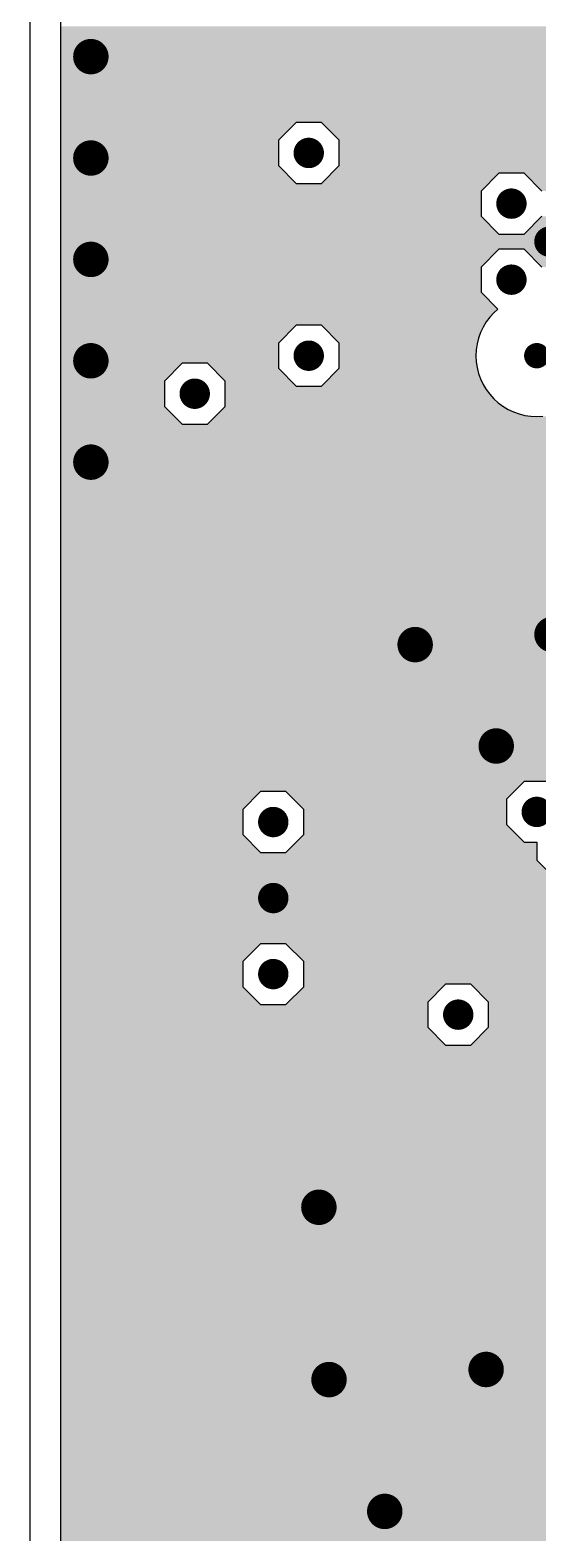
# Model space of a CAD drawing. Extents: x 295 to 953, y 10 to 290.
# Drawn here: x 552.5 to 572.5, y 111.6 to 170.8 of the extents above; entities that cross this region are included whole.
import ezdxf

# ---------------------------------------------------------------- set-up
doc = ezdxf.new("R2010")
doc.units = 0
doc.header["$LTSCALE"] = 5
doc.header["$MEASUREMENT"] = 0
doc.layers.get('0').update_dxf_attribs({"linetype": 'CONTINUOUS', "lineweight": 25})
doc.layers.add('17_GND_GBR', color=3, linetype='CONTINUOUS')

msp = doc.modelspace()

# ---------------------------------------------------------------- linework, layer by layer
for points, const_width in [([(554.528, 169.8, 1), (555.228, 169.8, 1)], 0.7), ([(554.528, 165.8, 1), (555.228, 165.8, 1)], 0.7), ([(563.178, 166, 1), (563.778, 166, 1)], 0.6), ([(571.178, 164, 1), (571.778, 164, 1)], 0.6), ([(572.678, 162.5, 1), (573.278, 162.5, 1)], 0.6), ([(554.528, 161.8, 1), (555.228, 161.8, 1)], 0.7), ([(571.178, 161, 1), (571.778, 161, 1)], 0.6), ([(554.528, 157.8, 1), (555.228, 157.8, 1)], 0.7), ([(563.178, 158, 1), (563.778, 158, 1)], 0.6), ([(572.228, 158, 1), (572.728, 158, 1)], 0.5), ([(558.678, 156.5, 1), (559.278, 156.5, 1)], 0.6), ([(554.528, 153.8, 1), (555.228, 153.8, 1)], 0.7), ([(572.728, 147, 1), (573.428, 147, 1)], 0.7), ([(567.328, 146.6, 1), (568.028, 146.6, 1)], 0.7), ([(570.528, 142.6, 1), (571.228, 142.6, 1)], 0.7), ([(572.178, 140, 1), (572.778, 140, 1)], 0.6), ([(561.778, 139.6, 1), (562.378, 139.6, 1)], 0.6), ([(561.778, 136.6, 1), (562.378, 136.6, 1)], 0.6), ([(561.778, 133.6, 1), (562.378, 133.6, 1)], 0.6), ([(569.078, 132, 1), (569.678, 132, 1)], 0.6), ([(563.528, 124.4, 1), (564.228, 124.4, 1)], 0.7), ([(570.128, 118, 1), (570.828, 118, 1)], 0.7), ([(563.928, 117.6, 1), (564.628, 117.6, 1)], 0.7), ([(566.128, 112.4, 1), (566.828, 112.4, 1)], 0.7)]:
    msp.add_lwpolyline(points, format="xyb", close=True, dxfattribs=dict(const_width=const_width))
at = {"layer": '17_GND_GBR', "color": 7}
for p, q in [((552.478, 85), (552.478, 255)), ((553.678, 239.8), (553.678, 102.7)), ((562.98, 167.2), (562.278, 166.498)), ((563.976, 167.2), (562.98, 167.2)), ((564.678, 166.498), (563.976, 167.2)), ((562.278, 166.498), (562.278, 165.502)), ((564.678, 165.502), (564.678, 166.498)), ((562.278, 165.502), (562.98, 164.8)), ((563.976, 164.8), (564.678, 165.502)), ((570.98, 165.2), (570.278, 164.498)), ((571.976, 165.2), (570.98, 165.2)), ((572.678, 164.498), (571.976, 165.2)), ((562.98, 164.8), (563.976, 164.8)), ((570.278, 164.498), (570.278, 163.502)), ((570.278, 163.502), (570.98, 162.8)), ((571.976, 162.8), (572.678, 163.502)), ((570.98, 162.8), (571.976, 162.8)), ((570.98, 162.2), (570.278, 161.498)), ((571.976, 162.2), (570.98, 162.2)), ((572.678, 161.498), (571.976, 162.2)), ((570.278, 161.498), (570.278, 160.502)), ((570.278, 160.502), (570.94, 159.842)), ((570.622, 159.524), (570.482, 159.334)), ((570.78, 159.698), (570.622, 159.524)), ((570.94, 159.842), (570.78, 159.698)), ((562.98, 159.2), (562.278, 158.498)), ((563.976, 159.2), (562.98, 159.2)), ((564.678, 158.498), (563.976, 159.2)), ((570.36, 159.132), (570.26, 158.918)), ((570.482, 159.334), (570.36, 159.132)), ((562.278, 158.498), (562.278, 157.502)), ((564.678, 157.502), (564.678, 158.498)), ((570.124, 158.468), (570.088, 158.236)), ((570.18, 158.698), (570.124, 158.468)), ((570.26, 158.918), (570.18, 158.698)), ((570.088, 158.236), (570.078, 158)), ((570.078, 158), (570.088, 157.764)), ((570.088, 157.764), (570.124, 157.532)), ((558.48, 157.7), (557.778, 156.998)), ((559.476, 157.7), (558.48, 157.7)), ((560.178, 156.998), (559.476, 157.7)), ((562.278, 157.502), (562.98, 156.8)), ((563.976, 156.8), (564.678, 157.502)), ((570.124, 157.532), (570.18, 157.304)), ((570.18, 157.304), (570.26, 157.082)), ((557.778, 156.998), (557.778, 156.002)), ((560.178, 156.002), (560.178, 156.998)), ((562.98, 156.8), (563.976, 156.8)), ((570.26, 157.082), (570.36, 156.868)), ((570.36, 156.868), (570.482, 156.666)), ((570.482, 156.666), (570.622, 156.478)), ((557.778, 156.002), (558.48, 155.3)), ((559.476, 155.3), (560.178, 156.002)), ((570.622, 156.478), (570.78, 156.302)), ((570.78, 156.302), (570.956, 156.144)), ((570.956, 156.144), (571.144, 156.004)), ((571.144, 156.004), (571.346, 155.882)), ((571.346, 155.882), (571.56, 155.782)), ((571.56, 155.782), (571.782, 155.702)), ((571.782, 155.702), (572.01, 155.646)), ((572.01, 155.646), (572.242, 155.61)), ((572.242, 155.61), (572.478, 155.6)), ((572.478, 155.6), (572.714, 155.61)), ((558.48, 155.3), (559.476, 155.3)), ((571.98, 141.2), (571.278, 140.498)), ((572.976, 141.2), (571.98, 141.2)), ((561.58, 140.8), (560.878, 140.098)), ((562.576, 140.8), (561.58, 140.8)), ((563.278, 140.098), (562.576, 140.8)), ((560.878, 140.098), (560.878, 139.102)), ((563.278, 139.102), (563.278, 140.098)), ((571.278, 140.498), (571.278, 139.502)), ((571.278, 139.502), (571.98, 138.8)), ((560.878, 139.102), (561.58, 138.4)), ((562.576, 138.4), (563.278, 139.102)), ((571.98, 138.8), (572.478, 138.8)), ((572.478, 138.8), (572.478, 138.102)), ((561.58, 138.4), (562.576, 138.4)), ((572.478, 138.102), (573.18, 137.4)), ((561.58, 134.8), (560.878, 134.098)), ((562.576, 134.8), (561.58, 134.8)), ((563.278, 134.098), (562.576, 134.8)), ((560.878, 134.098), (560.878, 133.102)), ((563.278, 133.102), (563.278, 134.098)), ((560.878, 133.102), (561.58, 132.4)), ((562.576, 132.4), (563.278, 133.102)), ((568.88, 133.2), (568.178, 132.498)), ((569.876, 133.2), (568.88, 133.2)), ((570.578, 132.498), (569.876, 133.2)), ((561.58, 132.4), (562.576, 132.4)), ((568.178, 132.498), (568.178, 131.502)), ((570.578, 131.502), (570.578, 132.498)), ((568.178, 131.502), (568.88, 130.8)), ((569.876, 130.8), (570.578, 131.502)), ((568.88, 130.8), (569.876, 130.8))]:
    msp.add_line(p, q, dxfattribs=at)
for points in [[(553.678, 170.002), (553.678, 170.998), (622.778, 170.002), (622.778, 170.998)], [(553.678, 169.6), (553.678, 170.002), (623.18, 169.6), (622.778, 170.002)], [(553.678, 168.898), (553.678, 169.6), (614.678, 168.898), (615.38, 169.6)], [(553.678, 169.6), (553.678, 169.6), (615.38, 169.6), (616.376, 169.6)], [(553.678, 167.902), (553.678, 168.898), (614.678, 167.902), (614.678, 168.898)], [(553.678, 167.606), (553.678, 167.902), (614.976, 167.606), (614.678, 167.902)], [(553.678, 167.2), (553.678, 167.606), (615.38, 167.2), (614.976, 167.606)], [(553.678, 166.498), (553.678, 167.2), (562.278, 166.498), (562.98, 167.2)], [(553.678, 167.2), (553.678, 167.2), (562.98, 167.2), (563.976, 167.2)], [(564.674, 166.502), (563.976, 167.2), (621.278, 166.502), (621.278, 167.2)], [(553.678, 165.502), (553.678, 166.498), (562.278, 165.502), (562.278, 166.498)], [(564.678, 166.498), (564.674, 166.502), (621.282, 166.498), (621.278, 166.502)], [(564.678, 165.8), (564.678, 166.498), (621.98, 165.8), (621.282, 166.498)], [(553.678, 164.8), (553.678, 165.502), (562.98, 164.8), (562.278, 165.502)], [(564.376, 165.2), (564.678, 165.502), (624.178, 165.2), (624.178, 165.502)], [(564.678, 165.502), (564.678, 165.8), (624.178, 165.502), (624.178, 165.8)], [(563.976, 164.8), (564.376, 165.2), (570.58, 164.8), (570.98, 165.2)], [(564.376, 165.2), (564.376, 165.2), (570.98, 165.2), (571.976, 165.2)], [(572.174, 165.002), (571.976, 165.2), (624.178, 165.002), (624.178, 165.2)], [(572.678, 164.498), (572.174, 165.002), (624.682, 164.498), (624.178, 165.002)], [(553.678, 164.498), (553.678, 164.8), (570.278, 164.498), (570.58, 164.8)], [(553.678, 164.8), (553.678, 164.8), (563.976, 164.8), (562.98, 164.8)], [(553.678, 163.502), (553.678, 164.498), (570.278, 163.502), (570.278, 164.498)], [(553.678, 162.8), (553.678, 163.502), (570.98, 162.8), (570.278, 163.502)], [(571.976, 162.8), (572.674, 163.498), (647.278, 162.8), (647.278, 163.498)], [(553.678, 162.7), (553.678, 162.8), (647.278, 162.7), (647.278, 162.8)], [(553.678, 162.8), (553.678, 162.8), (571.976, 162.8), (570.98, 162.8)], [(553.678, 162.2), (553.678, 162.7), (646.48, 162.2), (646.98, 162.7)], [(553.678, 162.7), (553.678, 162.7), (646.98, 162.7), (647.278, 162.7)], [(553.678, 161.498), (553.678, 162.2), (570.278, 161.498), (570.98, 162.2)], [(553.678, 162.2), (553.678, 162.2), (570.98, 162.2), (571.976, 162.2)], [(572.178, 161.998), (571.976, 162.2), (646.278, 161.998), (646.48, 162.2)], [(572.678, 161.498), (572.178, 161.998), (646.278, 161.498), (646.278, 161.998)], [(553.678, 160.502), (553.678, 161.498), (570.278, 160.502), (570.278, 161.498)], [(553.678, 159.842), (553.678, 160.502), (570.94, 159.842), (570.278, 160.502)], [(553.678, 159.698), (553.678, 159.842), (570.78, 159.698), (570.94, 159.842)], [(553.678, 159.524), (553.678, 159.698), (570.622, 159.524), (570.78, 159.698)], [(553.678, 159.334), (553.678, 159.524), (570.482, 159.334), (570.622, 159.524)], [(553.678, 159.2), (553.678, 159.334), (570.401, 159.2), (570.482, 159.334)], [(553.678, 158.498), (553.678, 159.2), (562.278, 158.498), (562.98, 159.2)], [(553.678, 159.2), (553.678, 159.2), (562.98, 159.2), (563.976, 159.2)], [(564.044, 159.132), (563.976, 159.2), (570.36, 159.132), (570.401, 159.2)], [(564.258, 158.918), (564.044, 159.132), (570.26, 158.918), (570.36, 159.132)], [(553.678, 157.7), (553.678, 158.498), (562.278, 157.7), (562.278, 158.498)], [(564.478, 158.698), (564.258, 158.918), (570.18, 158.698), (570.26, 158.918)], [(564.678, 158.498), (564.478, 158.698), (570.131, 158.498), (570.18, 158.698)], [(564.678, 158.468), (564.678, 158.498), (570.124, 158.468), (570.131, 158.498)], [(564.678, 158.236), (564.678, 158.468), (570.088, 158.236), (570.124, 158.468)], [(564.678, 158), (564.678, 158.236), (570.078, 158), (570.088, 158.236)], [(564.678, 157.764), (564.678, 158), (570.088, 157.764), (570.078, 158)], [(564.678, 157.532), (564.678, 157.764), (570.124, 157.532), (570.088, 157.764)], [(553.678, 156.998), (553.678, 157.7), (557.778, 156.998), (558.48, 157.7)], [(553.678, 157.7), (553.678, 157.7), (558.48, 157.7), (559.476, 157.7)], [(559.674, 157.502), (559.476, 157.7), (562.278, 157.502), (562.278, 157.7)], [(559.97, 157.206), (559.674, 157.502), (562.576, 157.206), (562.278, 157.502)], [(560.178, 156.998), (559.97, 157.206), (562.783, 156.998), (562.576, 157.206)], [(564.258, 157.082), (564.48, 157.304), (570.26, 157.082), (570.18, 157.304)], [(564.48, 157.304), (564.678, 157.502), (570.18, 157.304), (570.131, 157.502)], [(564.678, 157.502), (564.678, 157.532), (570.131, 157.502), (570.124, 157.532)], [(553.678, 156.002), (553.678, 156.998), (557.778, 156.002), (557.778, 156.998)], [(560.178, 156.8), (560.178, 156.998), (562.98, 156.8), (562.783, 156.998)], [(560.178, 156.666), (560.178, 156.8), (570.482, 156.666), (570.401, 156.8)], [(560.178, 156.478), (560.178, 156.666), (570.622, 156.478), (570.482, 156.666)], [(563.976, 156.8), (564.044, 156.868), (570.401, 156.8), (570.36, 156.868)], [(564.044, 156.868), (564.258, 157.082), (570.36, 156.868), (570.26, 157.082)], [(553.678, 155.3), (553.678, 156.002), (558.48, 155.3), (557.778, 156.002)], [(560.058, 155.882), (560.178, 156.002), (571.346, 155.882), (571.147, 156.002)], [(560.178, 156.302), (560.178, 156.478), (570.78, 156.302), (570.622, 156.478)], [(560.178, 156.144), (560.178, 156.302), (570.956, 156.144), (570.78, 156.302)], [(560.178, 156.004), (560.178, 156.144), (571.144, 156.004), (570.956, 156.144)], [(560.178, 156.002), (560.178, 156.004), (571.147, 156.002), (571.144, 156.004)], [(559.476, 155.3), (559.776, 155.6), (588.48, 155.3), (588.181, 155.6)], [(559.776, 155.6), (559.786, 155.61), (572.478, 155.6), (572.242, 155.61)], [(559.786, 155.61), (559.822, 155.646), (572.242, 155.61), (572.01, 155.646)], [(559.822, 155.646), (559.878, 155.702), (572.01, 155.646), (571.782, 155.702)], [(559.878, 155.702), (559.958, 155.782), (571.782, 155.702), (571.56, 155.782)], [(559.958, 155.782), (560.058, 155.882), (571.56, 155.782), (571.346, 155.882)], [(572.478, 155.6), (572.714, 155.61), (588.181, 155.6), (588.171, 155.61)], [(553.678, 155.2), (553.678, 155.3), (588.58, 155.2), (588.48, 155.3)], [(553.678, 154.8), (553.678, 155.2), (615.98, 154.8), (615.58, 155.2)], [(553.678, 154.002), (553.678, 154.8), (616.278, 154.002), (616.278, 154.8)], [(553.678, 154.8), (553.678, 154.8), (616.278, 154.8), (615.98, 154.8)], [(553.678, 153.406), (553.678, 154.002), (616.876, 153.406), (616.278, 154.002)], [(553.678, 153.3), (553.678, 153.406), (616.98, 153.3), (616.876, 153.406)], [(553.678, 153.002), (553.678, 153.3), (618.778, 153.002), (618.778, 153.3)], [(553.678, 152.406), (553.678, 153.002), (619.376, 152.406), (618.778, 153.002)], [(553.678, 152.3), (553.678, 152.406), (619.48, 152.3), (619.376, 152.406)], [(553.678, 152), (553.678, 152.3), (638.578, 152), (638.578, 152.3)], [(553.678, 151.298), (553.678, 152), (622.478, 151.298), (623.18, 152)], [(553.678, 152), (553.678, 152), (623.18, 152), (624.176, 152)], [(553.678, 150.302), (553.678, 151.298), (622.478, 150.302), (622.478, 151.298)], [(553.678, 149.6), (553.678, 150.302), (623.18, 149.6), (622.478, 150.302)], [(553.678, 149.2), (553.678, 149.6), (624.98, 149.2), (624.58, 149.6)], [(553.678, 149.6), (553.678, 149.6), (624.176, 149.6), (623.18, 149.6)], [(553.678, 148.6), (553.678, 149.2), (625.678, 148.6), (625.678, 149.2)], [(553.678, 149.2), (553.678, 149.2), (625.678, 149.2), (624.98, 149.2)], [(553.678, 147.898), (553.678, 148.6), (588.278, 147.898), (588.98, 148.6)], [(553.678, 148.6), (553.678, 148.6), (588.98, 148.6), (589.976, 148.6)], [(553.678, 147.2), (553.678, 147.898), (588.278, 147.2), (588.278, 147.898)], [(553.678, 147), (553.678, 147.2), (582.18, 147), (582.38, 147.2)], [(553.678, 147.2), (553.678, 147.2), (582.38, 147.2), (583.376, 147.2)], [(553.678, 146.298), (553.678, 147), (579.878, 146.298), (580.58, 147)], [(553.678, 147), (553.678, 147), (580.58, 147), (581.576, 147)], [(553.678, 145.302), (553.678, 146.298), (579.878, 145.302), (579.878, 146.298)], [(553.678, 144.6), (553.678, 145.302), (580.58, 144.6), (579.878, 145.302)], [(553.678, 144.302), (553.678, 144.6), (597.478, 144.302), (597.478, 144.6)], [(553.678, 144.6), (553.678, 144.6), (581.576, 144.6), (580.58, 144.6)], [(553.678, 143.6), (553.678, 144.302), (598.18, 143.6), (597.478, 144.302)], [(553.678, 143.2), (553.678, 143.6), (636.78, 143.2), (636.38, 143.6)], [(553.678, 142.498), (553.678, 143.2), (604.878, 142.498), (605.58, 143.2)], [(553.678, 143.2), (553.678, 143.2), (605.58, 143.2), (606.576, 143.2)], [(553.678, 141.502), (553.678, 142.498), (604.878, 141.502), (604.878, 142.498)], [(553.678, 141.4), (553.678, 141.502), (604.98, 141.4), (604.878, 141.502)], [(553.678, 141.2), (553.678, 141.4), (582.78, 141.2), (582.98, 141.4)], [(553.678, 141.4), (553.678, 141.4), (582.98, 141.4), (583.976, 141.4)], [(553.678, 140.8), (553.678, 141.2), (571.58, 140.8), (571.98, 141.2)], [(553.678, 141.2), (553.678, 141.2), (571.98, 141.2), (572.976, 141.2)], [(553.678, 140.098), (553.678, 140.8), (560.878, 140.098), (561.58, 140.8)], [(553.678, 140.8), (553.678, 140.8), (561.58, 140.8), (562.576, 140.8)], [(562.878, 140.498), (562.576, 140.8), (571.278, 140.498), (571.58, 140.8)], [(553.678, 139.102), (553.678, 140.098), (560.878, 139.102), (560.878, 140.098)], [(563.278, 140.098), (562.878, 140.498), (571.278, 140.098), (571.278, 140.498)], [(563.278, 139.502), (563.278, 140.098), (571.278, 139.502), (571.278, 140.098)], [(563.278, 139.102), (563.278, 139.502), (571.678, 139.102), (571.278, 139.502)], [(553.678, 138.4), (553.678, 139.102), (561.58, 138.4), (560.878, 139.102)], [(562.576, 138.4), (562.976, 138.8), (572.478, 138.4), (572.478, 138.8)], [(562.976, 138.8), (563.278, 139.102), (571.98, 138.8), (571.678, 139.102)], [(562.976, 138.8), (562.976, 138.8), (572.478, 138.8), (571.98, 138.8)], [(553.678, 138.102), (553.678, 138.4), (572.478, 138.102), (572.478, 138.4)], [(553.678, 138.4), (553.678, 138.4), (562.576, 138.4), (561.58, 138.4)], [(553.678, 137.4), (553.678, 138.102), (573.18, 137.4), (572.478, 138.102)], [(553.678, 136.902), (553.678, 137.4), (574.078, 136.902), (574.078, 137.4)], [(553.678, 137.4), (553.678, 137.4), (574.078, 137.4), (573.18, 137.4)], [(553.678, 136.2), (553.678, 136.902), (574.78, 136.2), (574.078, 136.902)], [(553.678, 135.4), (553.678, 136.2), (586.278, 135.4), (586.278, 136.2)], [(553.678, 134.8), (553.678, 135.4), (579.98, 134.8), (580.58, 135.4)], [(553.678, 135.4), (553.678, 135.4), (580.58, 135.4), (581.576, 135.4)], [(553.678, 134.098), (553.678, 134.8), (560.878, 134.098), (561.58, 134.8)], [(553.678, 134.8), (553.678, 134.8), (561.58, 134.8), (562.576, 134.8)], [(562.678, 134.698), (562.576, 134.8), (579.878, 134.698), (579.98, 134.8)], [(563.278, 134.098), (562.678, 134.698), (579.878, 134.098), (579.878, 134.698)], [(553.678, 133.102), (553.678, 134.098), (560.878, 133.102), (560.878, 134.098)], [(563.278, 133.702), (563.278, 134.098), (579.878, 133.702), (579.878, 134.098)], [(563.278, 133.2), (563.278, 133.702), (580.38, 133.2), (579.878, 133.702)], [(553.678, 132.4), (553.678, 133.102), (561.58, 132.4), (560.878, 133.102)], [(562.674, 132.498), (563.278, 133.102), (568.178, 132.498), (568.782, 133.102)], [(563.278, 133.102), (563.278, 133.2), (568.782, 133.102), (568.88, 133.2)], [(563.278, 133.2), (563.278, 133.2), (568.88, 133.2), (569.876, 133.2)], [(570.076, 133), (569.876, 133.2), (580.58, 133), (580.38, 133.2)], [(570.574, 132.502), (570.076, 133), (588.278, 132.502), (588.278, 133)], [(553.678, 131.502), (553.678, 132.4), (568.178, 131.502), (568.178, 132.4)], [(562.576, 132.4), (562.674, 132.498), (568.178, 132.4), (568.178, 132.498)], [(570.578, 132.498), (570.574, 132.502), (588.282, 132.498), (588.278, 132.502)], [(570.578, 131.8), (570.578, 132.498), (588.98, 131.8), (588.282, 132.498)], [(570.578, 131.502), (570.578, 131.8), (610.482, 131.502), (610.78, 131.8)], [(570.578, 131.8), (570.578, 131.8), (589.876, 131.8), (588.98, 131.8)], [(553.678, 130.8), (553.678, 131.502), (568.88, 130.8), (568.178, 131.502)], [(569.876, 130.8), (570.374, 131.298), (610.278, 130.8), (610.278, 131.298)], [(570.374, 131.298), (570.578, 131.502), (610.278, 131.298), (610.482, 131.502)], [(553.678, 130.302), (553.678, 130.8), (610.278, 130.302), (610.278, 130.8)], [(553.678, 130), (553.678, 130.302), (610.58, 130), (610.278, 130.302)], [(553.678, 129.698), (553.678, 130), (610.278, 129.698), (610.58, 130)], [(553.678, 128.702), (553.678, 129.698), (610.278, 128.702), (610.278, 129.698)], [(553.678, 128), (553.678, 128.702), (610.98, 128), (610.278, 128.702)], [(553.678, 127.398), (553.678, 128), (637.478, 127.398), (638.08, 128)], [(553.678, 127.2), (553.678, 127.398), (637.478, 127.2), (637.478, 127.398)], [(553.678, 126.8), (553.678, 127.2), (600.88, 126.8), (601.28, 127.2)], [(553.678, 127.2), (553.678, 127.2), (601.28, 127.2), (602.276, 127.2)], [(553.678, 126.098), (553.678, 126.8), (582.278, 126.098), (582.98, 126.8)], [(553.678, 126.8), (553.678, 126.8), (582.98, 126.8), (583.976, 126.8)], [(553.678, 125.102), (553.678, 126.098), (582.278, 125.102), (582.278, 126.098)], [(553.678, 124.4), (553.678, 125.102), (582.98, 124.4), (582.278, 125.102)], [(553.678, 123.502), (553.678, 124.4), (583.678, 123.502), (583.678, 124.4)], [(553.678, 124.4), (553.678, 124.4), (583.678, 124.4), (582.98, 124.4)], [(553.678, 122.8), (553.678, 123.502), (584.38, 122.8), (583.678, 123.502)], [(553.678, 122.6), (553.678, 122.8), (588.78, 122.6), (588.58, 122.8)], [(553.678, 121.898), (553.678, 122.6), (584.078, 121.898), (584.78, 122.6)], [(553.678, 122.6), (553.678, 122.6), (584.78, 122.6), (585.776, 122.6)], [(553.678, 120.902), (553.678, 121.898), (584.078, 120.902), (584.078, 121.898)], [(553.678, 120.4), (553.678, 120.902), (584.58, 120.4), (584.078, 120.902)], [(553.678, 119.898), (553.678, 120.4), (584.078, 119.898), (584.58, 120.4)], [(553.678, 118.902), (553.678, 119.898), (584.078, 118.902), (584.078, 119.898)], [(553.678, 118.2), (553.678, 118.902), (584.78, 118.2), (584.078, 118.902)], [(553.678, 118.102), (553.678, 118.2), (594.278, 118.102), (594.278, 118.2)], [(553.678, 117.4), (553.678, 118.102), (594.98, 117.4), (594.278, 118.102)], [(553.678, 116.8), (553.678, 117.4), (610.98, 116.8), (610.38, 117.4)], [(553.678, 117.4), (553.678, 117.4), (595.976, 117.4), (594.98, 117.4)], [(553.678, 116.098), (553.678, 116.8), (599.878, 116.098), (600.58, 116.8)], [(553.678, 116.8), (553.678, 116.8), (600.58, 116.8), (601.576, 116.8)], [(553.678, 115.102), (553.678, 116.098), (599.878, 115.102), (599.878, 116.098)], [(553.678, 114.4), (553.678, 115.102), (600.58, 114.4), (599.878, 115.102)], [(553.678, 114.302), (553.678, 114.4), (604.678, 114.302), (604.678, 114.4)], [(553.678, 113.6), (553.678, 114.302), (605.38, 113.6), (604.678, 114.302)], [(553.678, 112.702), (553.678, 113.6), (627.278, 112.702), (627.278, 113.6)], [(553.678, 112), (553.678, 112.702), (627.98, 112), (627.278, 112.702)], [(553.678, 110.2), (553.678, 112), (638.778, 110.2), (638.778, 112)], [(553.678, 112), (553.678, 112), (628.476, 112), (627.98, 112)]]:
    msp.add_solid(points, dxfattribs=at)

doc.saveas('drawing.dxf')
